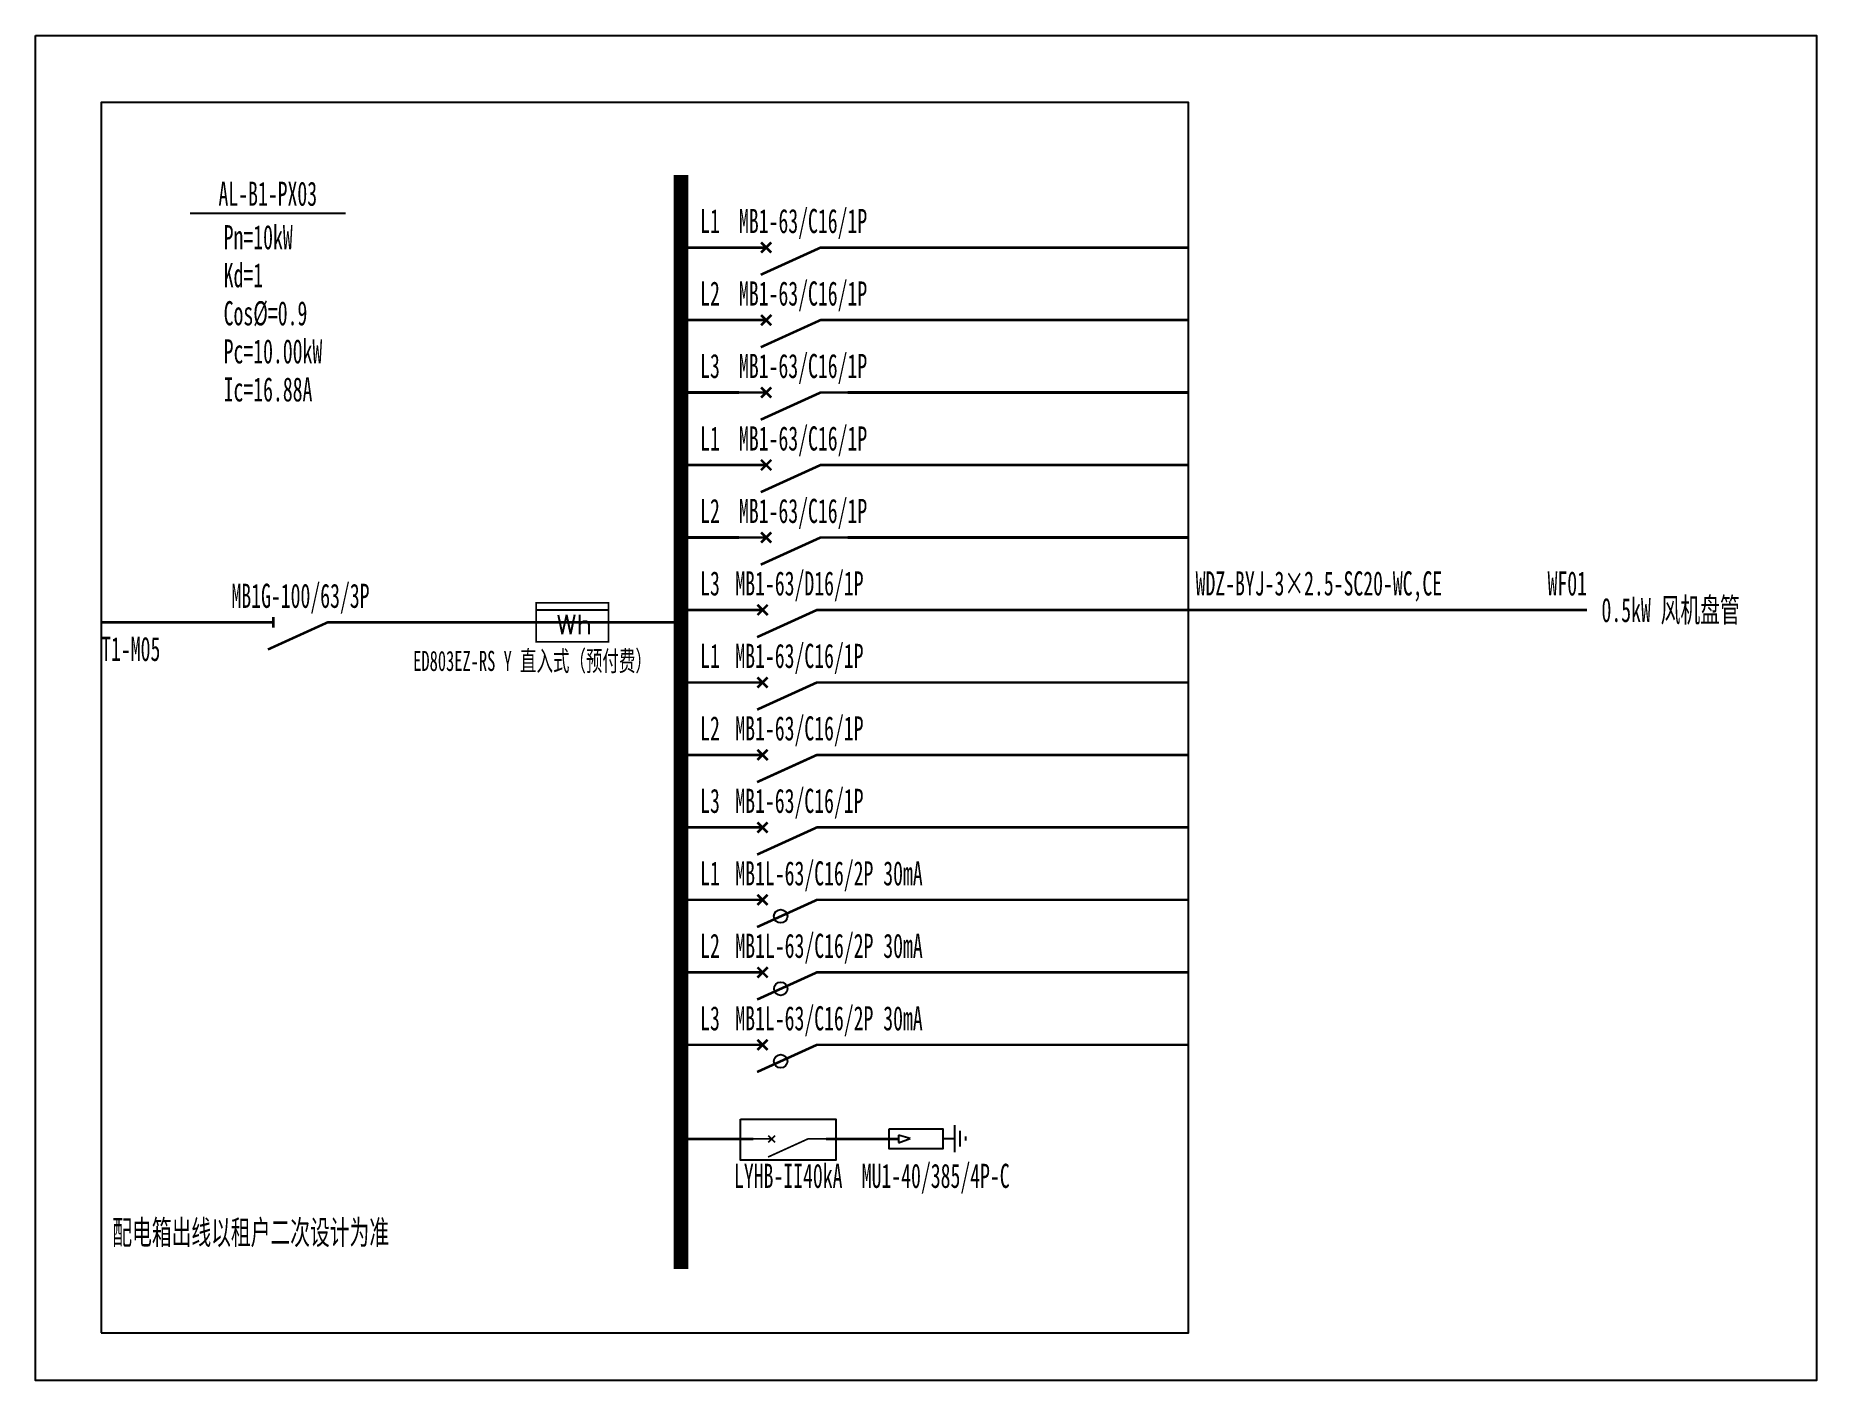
# Model space of a CAD drawing. Extents: x 1481011 to 1485433, y 419218 to 422558.
import ezdxf
from ezdxf.enums import TextEntityAlignment as Align

# ---------------------------------------------------------------- set-up
doc = ezdxf.new("R2010")
doc.units = 0
doc.header["$MEASUREMENT"] = 0
doc.layers.add('系统图', color=1, linetype='Continuous')
doc.styles.add('_SIMPLEX', font='simplex_.ttf', dxfattribs={"width": 0.6})
doc.styles.add('宋体', font='', dxfattribs={"width": 0.8, "height": 3.5})
doc.styles.get('宋体').set_extended_font_data('SimSun')

# ---------------------------------------------------------------- blocks, each defined once
blk = doc.blocks.new('$element$00000492')
blk.add_line((0.173, 0), (0.173, -1))
at = {"const_width": 0.0233}
blk.add_lwpolyline([(-0.267, 0), (0.267, 0), (0.267, -1), (-0.267, -1), (-0.267, 0)], dxfattribs=at)
at = {"style": '_SIMPLEX'}
blk.add_text('Wh', height=0.2667, rotation=270, dxfattribs=at).set_placement((-0.161, -0.281))
at = {"flags": 9}
blk.add_attdef('S', (0, 0), '', height=0.00000667, dxfattribs=at)
blk.add_attdef('S', (0, 0), '', height=0.00000667, dxfattribs=at)
blk.add_attdef('S', (0, 0), '', height=0.00000667, dxfattribs=at)
blk = doc.blocks.new('$element$00000497')
at = {"const_width": 0.0233}
for points in [[(0, 0), (0, -0.25)], [(0, -1), (0, -0.75), (-0.25, -0.2)], [(-0.047, -0.297), (0.047, -0.203)], [(-0.047, -0.203), (0.047, -0.297)]]:
    blk.add_lwpolyline(points, dxfattribs=at)
at = {"flags": 9}
blk.add_attdef('S', (0, 0), '', height=0.00000667, dxfattribs=at)
blk = doc.blocks.new('$element$00000525')
at = {"const_width": 0.0233}
for points in [[(0, 0), (0, -0.25)], [(-0.25, -0.2), (0, -0.75), (0, -1)], [(-0.047, -0.203), (0.047, -0.297)], [(0.047, -0.203), (-0.047, -0.297)]]:
    blk.add_lwpolyline(points, dxfattribs=at)
blk.add_circle((-0.151, -0.417), 0.0615)
at = {"flags": 9}
blk.add_attdef('S', (0, 0), '', height=0.00000667, dxfattribs=at)
blk = doc.blocks.new('$element$00000519')
at = {"const_width": 0.0233}
for points in [[(0, 0), (0, -0.25)], [(0, -1), (0, -0.75), (-0.25, -0.2)], [(-0.05, -0.25), (0.05, -0.25)]]:
    blk.add_lwpolyline(points, dxfattribs=at)
at = {"flags": 9}
blk.add_attdef('S', (0, 0), '', height=0.00000667, dxfattribs=at)

msp = doc.modelspace()

# ---------------------------------------------------------------- linework, layer by layer
at = {"color": 0, "linetype": 'ByBlock'}
for p, q in [((1481394, 422117.4), (1481780.2, 422117.4)), ((1483182.6, 419819.1), (1483153.3, 419827)), ((1483153.3, 419827), (1483153.3, 419808.8)), ((1483153.3, 419808.3), (1483182.6, 419819.1)), ((1483263.1, 419818.9), (1483291.2, 419818.9)), ((1483292.3, 419852.1), (1483292.3, 419784.9)), ((1483306.1, 419838.1), (1483306.1, 419798.8)), ((1483319.8, 419823.6), (1483319.8, 419813.9))]:
    msp.add_line(p, q, dxfattribs=at)
for points in [[(1481173.3, 419336.6), (1483873.3, 419336.6), (1483873.3, 422391.6), (1481173.3, 422391.6)], [(1482761.3, 419867.4), (1482997.9, 419867.4), (1482997.9, 419765.3), (1482761.3, 419765.3)], [(1483130.5, 419843.1), (1483263.3, 419843.1), (1483263.3, 419793), (1483130.5, 419793)]]:
    msp.add_lwpolyline(points, close=True, dxfattribs=at)
for points, const_width in [([(1482613.3, 422211.6), (1482613.3, 419495)], 36), ([(1482757.3, 422031.6), (1482613.3, 422031.6)], 6.94), ([(1483027.3, 422031.6), (1483873.3, 422031.6)], 6.94), ([(1482757.3, 421851.6), (1482613.3, 421851.6)], 6.94), ([(1483027.3, 421851.6), (1483873.3, 421851.6)], 6.94), ([(1482757.3, 421671.6), (1482613.3, 421671.6)], 6.94), ([(1483027.3, 421671.6), (1483873.3, 421671.6)], 6.94), ([(1482757.3, 421491.6), (1482613.3, 421491.6)], 6.94), ([(1483027.3, 421491.6), (1483873.3, 421491.6)], 6.94), ([(1482757.3, 421311.6), (1482613.3, 421311.6)], 6.94), ([(1483027.3, 421311.6), (1483873.3, 421311.6)], 6.94), ([(1481173.3, 421100.9), (1481533.3, 421100.9)], 6.3), ([(1481803.3, 421100.9), (1482613.3, 421100.9)], 6.3), ([(1482613.3, 421131.6), (1482748.3, 421131.6)], 6.3), ([(1483018.3, 421131.6), (1484863.3, 421131.6)], 6.3), ([(1482613.2, 420951.6), (1482748.3, 420951.6)], 6.3), ([(1483018.2, 420951.6), (1483873.3, 420951.6)], 6.3), ([(1482613.2, 420771.6), (1482748.3, 420771.6)], 6.3), ([(1483018.2, 420771.6), (1483873.3, 420771.6)], 6.3), ([(1482613.2, 420591.6), (1482748.2, 420591.6)], 6.3), ([(1483018.2, 420591.6), (1483873.2, 420591.6)], 6.3), ([(1482613.2, 420411.6), (1482748.3, 420411.6)], 6.3), ([(1483018.2, 420411.6), (1483873.3, 420411.6)], 6.3), ([(1482613.2, 420231.6), (1482748.3, 420231.6)], 6.3), ([(1483018.2, 420231.6), (1483873.3, 420231.6)], 6.3), ([(1482613.2, 420051.6), (1482748.2, 420051.6)], 6.3), ([(1483018.2, 420051.6), (1483873.2, 420051.6)], 6.3), ([(1482613.3, 419817.9), (1482793.3, 419817.9)], 6.3), ([(1482973.3, 419817.9), (1483153.3, 419817.9)], 6.3)]:
    msp.add_lwpolyline(points, dxfattribs=dict(at, const_width=const_width))
at = {"layer": '系统图'}
msp.add_lwpolyline([(1481010.5, 422558), (1485432.9, 422558), (1485432.9, 419218.3), (1481010.5, 419218.3)], close=True, dxfattribs=at)

# ---------------------------------------------------------------- block references
at = {"color": 0, "linetype": 'ByBlock'}
for name, p, xscale, yscale, zscale, rotation in [('$element$00000497', (1482757.3, 422031.6), 270, 270, 270, 90.0000051727018), ('$element$00000497', (1482757.3, 421851.6), 270, 270, 270, 90.0000051727018), ('$element$00000497', (1482757.3, 421671.6), 270, 270, 270, 90.0000051727018), ('$element$00000497', (1482757.3, 421491.6), 270, 270, 270, 90.0000051727018), ('$element$00000497', (1482757.3, 421311.6), 270, 270, 270, 90.0000051727018), ('$element$00000492', (1482253.3, 421100.9), 180, 180, 180, 90), ('$element$00000497', (1482748.3, 421131.6), 270, 270, 270, 90), ('$element$00000519', (1481533.3, 421100.9), 270, 270, 270, 90), ('$element$00000497', (1482748.3, 420951.6), 270, 270, 270, 90), ('$element$00000497', (1482748.2, 420951.6), 270, 270, 270, 90), ('$element$00000497', (1482748.3, 420771.6), 270, 270, 270, 90), ('$element$00000497', (1482748.2, 420771.6), 270, 270, 270, 90), ('$element$00000497', (1482748.2, 420591.6), 270, 270, 270, 90), ('$element$00000525', (1482748.2, 420411.6), 270, 270, 270, 90), ('$element$00000525', (1482748.3, 420231.6), 270, 270, 270, 90), ('$element$00000525', (1482748.2, 420051.6), 270, 270, 270, 90), ('$element$00000497', (1482793.3, 419817.9), 180, 180, 180, 90)]:
    msp.add_blockref(name, p, dxfattribs=dict(at, xscale=xscale, yscale=yscale, zscale=zscale, rotation=rotation))

# ---------------------------------------------------------------- texts
at = {"color": 0, "linetype": 'ByBlock', "style": '宋体', "width": 0.6}
for s, p in [('AL-B1-PX03', (1481587.1, 422117.4)), ('L1', (1482685.3, 422049.6)), ('L2', (1482685.3, 421869.6)), ('L3', (1482685.3, 421689.6)), ('L1', (1482685.3, 421509.6)), ('L2', (1482685.3, 421329.6)), ('L3', (1482685.3, 421149.6)), ('L1', (1482685.3, 420969.6)), ('L2', (1482685.3, 420789.6)), ('L3', (1482685.3, 420609.6)), ('L1', (1482685.3, 420429.6)), ('L2', (1482685.3, 420249.6)), ('L3', (1482685.3, 420069.6))]:
    msp.add_text(s, height=60, dxfattribs=at).set_placement(p, align=Align.BOTTOM_CENTER)
at = {"color": 40, "linetype": 'ByBlock', "style": '宋体', "width": 0.6}
for p in [(1482757.3, 422049.6), (1482757.3, 421869.6), (1482757.3, 421689.6), (1482757.3, 421509.6), (1482757.3, 421329.6), (1482748.2, 420969.6), (1482748.2, 420789.6), (1482748.2, 420609.6)]:
    msp.add_text('MB1-63/C16/1P', height=60, dxfattribs=at).set_placement(p, align=Align.BOTTOM_LEFT)
at = {"color": 0, "linetype": 'ByBlock', "style": '宋体', "width": 0.6}
for s, p in [('Pn=10kW', (1481477.5, 422027.5)), ('Kd=1', (1481477.5, 421933)), ('Cos%%C=0.9', (1481477.5, 421838.5)), ('Pc=10.00kW', (1481477.5, 421744)), ('Ic=16.88A', (1481477.5, 421649.5)), ('配电箱出线以租户二次设计为准', (1481200.9, 419555.9))]:
    msp.add_text(s, height=60, dxfattribs=at).set_placement(p)
at = {"color": 1, "linetype": 'ByBlock', "style": '宋体', "width": 0.6}
msp.add_text('MB1G-100/63/3P', height=60, dxfattribs=at).set_placement((1481668.3, 421118.9), align=Align.BOTTOM_CENTER)
at = {"color": 110, "linetype": 'ByBlock', "style": '宋体', "width": 0.6}
msp.add_text('MB1-63/D16/1P', height=60, dxfattribs=at).set_placement((1482748.3, 421149.6), align=Align.BOTTOM_LEFT)
at = {"color": 0, "linetype": 'ByBlock', "style": '宋体', "width": 0.6}
msp.add_text('WDZ-BYJ-3×2.5-SC20-WC,CE', height=60, dxfattribs=at).set_placement((1483891.3, 421149.6), align=Align.BOTTOM_LEFT)
msp.add_text('WF01', height=60, dxfattribs=at).set_placement((1484863.3, 421149.6), align=Align.BOTTOM_RIGHT)
msp.add_text('0.5kW 风机盘管', height=60, dxfattribs=at).set_placement((1484899.2, 421131.6), align=Align.MIDDLE_LEFT)
msp.add_text('T1-M05', height=60, dxfattribs=at).set_placement((1481173.3, 421064.9), align=Align.TOP_LEFT)
at = {"color": 2, "linetype": 'ByBlock', "style": '宋体', "width": 0.6}
msp.add_text('ED803EZ-RS Y 直入式（预付费）', height=50, dxfattribs=at).set_placement((1482244.5, 421030.1), align=Align.TOP_CENTER)
at = {"color": 3, "linetype": 'ByBlock', "style": '宋体', "width": 0.6}
for p in [(1482748.2, 420429.6), (1482748.3, 420249.6), (1482748.2, 420069.6)]:
    msp.add_text('MB1L-63/C16/2P 30mA', height=60, dxfattribs=at).set_placement(p, align=Align.BOTTOM_LEFT)
at = {"color": 40, "linetype": 'ByBlock', "style": '宋体', "width": 0.6}
msp.add_text('LYHB-II40kA', height=60, dxfattribs=at).set_placement((1482879.6, 419756.3), align=Align.TOP_CENTER)
at = {"color": 30, "linetype": 'ByBlock', "style": '宋体', "width": 0.6}
msp.add_text('MU1-40/385/4P-C', height=60, dxfattribs=at).set_placement((1483245.8, 419756.3), align=Align.TOP_CENTER)

doc.saveas('drawing.dxf')
